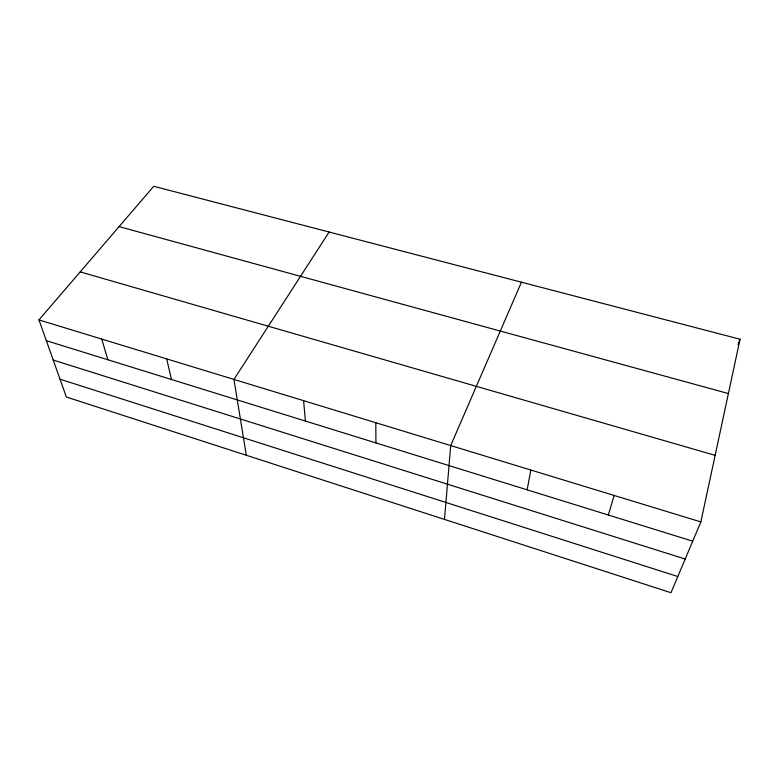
<?xml version="1.0" encoding="UTF-8"?>
<svg xmlns="http://www.w3.org/2000/svg" width="779" height="779" viewBox="0 0 779 779"><rect width="100%" height="100%" fill="white"/><g stroke="black" fill="none" stroke-linecap="round" stroke-linejoin="round"><path stroke-width="1.17" d="M444.497 519.418L450.7 445.569L521.453 282.193M527.159 489.835L530.83 470.029M700.857 521.92L740.05 339.225L153.755 186.278L38.95 319.906L66.371 397.027L670.972 592.722L700.857 521.92L38.95 319.906M608.331 515.016L614.154 495.454M737.976 344.649L740.05 339.225M329.127 232.025L233.953 379.422L246.291 455.267M119.099 226.611L728.394 393.541M80.218 271.881L715.141 455.345M46.341 340.686L692.716 541.191M53.225 360.054L685.189 559.03M60.032 379.198L677.808 576.528M101.737 339.069L107.872 359.771M166.696 358.895L171.477 379.509M303.606 400.679L305.387 421.049M375.809 422.715L375.926 442.93"/></g></svg>
